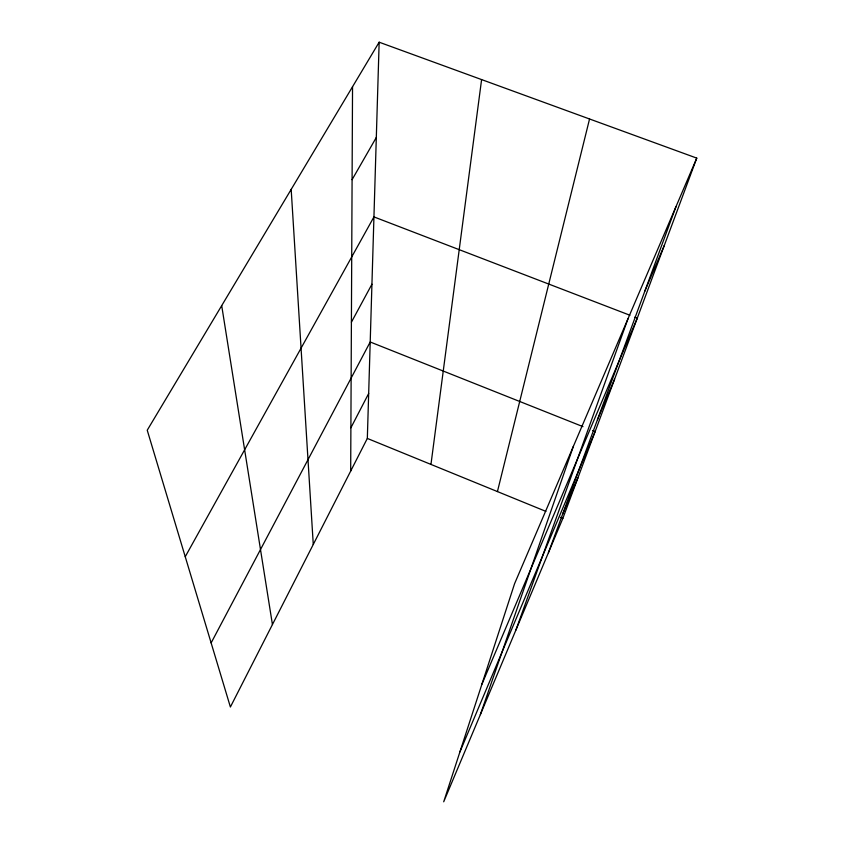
<?xml version="1.0" encoding="UTF-8"?>
<svg xmlns="http://www.w3.org/2000/svg" width="844" height="844" viewBox="0 0 844 844"><rect width="100%" height="100%" fill="white"/><g stroke="black" fill="none" stroke-linecap="round" stroke-linejoin="round"><path stroke-width="1.27" d="M350.682 471.079L352.539 86.732M379.156 42.2L147.236 430.218L230.391 707.008L367.33 438.426L379.156 42.2L696.764 158.113L562.874 518.322L443.701 801.8L514.597 583.647L696.764 158.113M430.957 464.422L481.597 79.589M497.432 491.577L589.555 118.983M480.352 714.625L573.329 446.444M515.895 630.088L627.925 318.916M548.421 552.714L675.97 206.685M459.906 751.93L595.147 431.495L592.72 430.524M562.621 514.196L577.887 477.936M481.892 684.262L637.304 318.082L634.846 317.144M597.425 419.774L614.569 379.241M644.816 291.191L664.26 245.541M350.893 427.792L368.67 393.494M211.137 642.906L370.21 341.989L582.982 426.653M351.399 322.208L371.93 284.228M185.247 556.724L373.945 216.908L629.919 315.245M352.085 179.667L376.318 137.445M367.33 438.426L545.91 511.38M560.458 517.33L562.874 518.322M221.698 305.644L272.433 624.549M291.18 189.394L313.272 544.464"/></g></svg>
